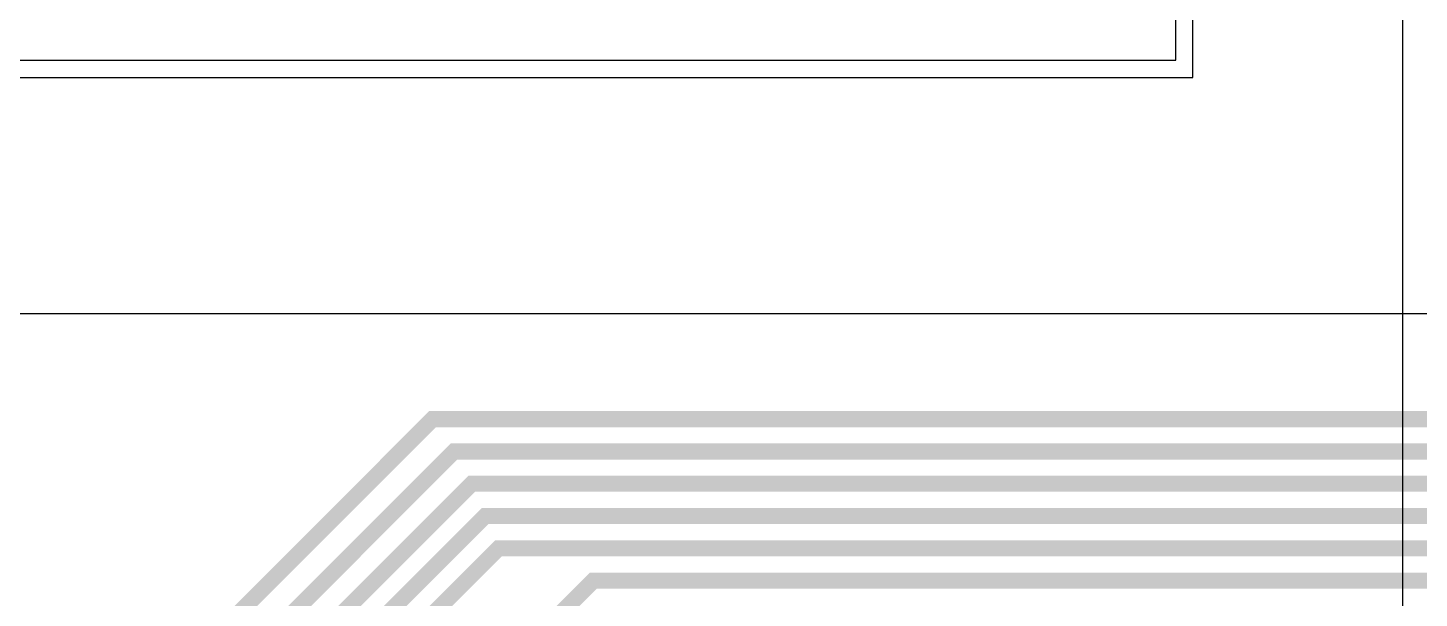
# Model space of a CAD drawing. Extents: x 0 to 323, y 0 to 320.
# Drawn here: x 71.27 to 84.2, y 73.16 to 78.46 of the extents above; entities that cross this region are included whole.
import ezdxf

# ---------------------------------------------------------------- set-up
doc = ezdxf.new("R2010")
doc.units = 0
doc.header["$MEASUREMENT"] = 0
for name, color, linetype in [('ETCH_BOTTOM', 7, 'CONTINUOUS'), ('ETCH_INT1', 4, 'CONTINUOUS'), ('ETCH_TOP', 2, 'CONTINUOUS')]:
    doc.layers.add(name, color=color, linetype=linetype)

msp = doc.modelspace()

# ---------------------------------------------------------------- linework, layer by layer
at = {"layer": 'ETCH_BOTTOM'}
msp.add_lwpolyline([(84.05, 81.601), (84.05, 71.637, -0.668179), (83.877, 71.565), (83.192, 72.25), (65.986, 72.25, -0.478266), (65.886, 72.373, 0.051232), (65.9, 72.495, -0.521858), (66.037, 72.589, 3.18425), (65.65, 73.155, -0.521858), (65.513, 73.061, 0.594739), (64.713, 72.373, -0.478266), (64.614, 72.25), (56.996, 72.25, -0.668179), (56.924, 72.423), (58.404, 73.903, -0.509277), (58.566, 73.877, 1.374644), (59.373, 74.684, -0.509277), (59.347, 74.846), (70.128, 85.627, -0.645228)], format="xyb", dxfattribs=at)
at = {"layer": 'ETCH_INT1'}
msp.add_lwpolyline([(163.162, 0.85), (23.688, 0.85), (20.657, 3.881), (16.885, 3.881), (16.885, 33.296), (50.367, 33.296), (50.367, 52.059), (47.791, 54.634), (47.791, 69.928), (47.8, 69.93), (47.8, 70.669), (47.791, 70.672), (47.791, 75.866), (50.084, 78.159), (81.942, 78.159), (81.942, 80.416), (83.884, 82.359), (86.742, 82.359)], dxfattribs=at)
msp.add_lwpolyline([(85, 33.025), (73.852, 33.025), (73.85, 33.073, 0.95445), (72.85, 33.073), (72.848, 33.025), (50.525, 33.025), (50.525, 52.125), (47.95, 54.7), (47.95, 69.808), (47.987, 69.819, 0.75525), (47.987, 70.781), (47.95, 70.791), (47.95, 75.8), (50.15, 78), (82.1, 78), (82.1, 80.35), (83.95, 82.2), (86.8, 82.2)], format="xyb", dxfattribs=at)
at = {"layer": 'ETCH_TOP'}
msp.add_lwpolyline([(92.45, 75.802), (70.054, 75.802), (65.108, 80.748)], dxfattribs=at)
for points in [[(110.9, 67.3, 0.15, 0.15, 0), (110.9, 71.599, 0.15, 0.15, 0), (107.824, 74.675, 0.15, 0.15, 0), (90.612, 74.675, 0.15, 0.15, 0), (90.462, 74.825, 0.15, 0.15, 0), (75.031, 74.825, 0.15, 0.15, 0), (68.775, 68.569, 0.15, 0.15, 0), (68.775, 67.801, 0.15, 0.15, 0), (68.678, 67.704, 0.15, 0.15, 0)], [(69.178, 67.704, 0.15, 0.15, 0), (69.2, 67.726, 0.15, 0.15, 0), (69.2, 68.494, 0.15, 0.15, 0), (75.231, 74.525, 0.15, 0.15, 0), (90.338, 74.525, 0.15, 0.15, 0), (90.487, 74.375, 0.15, 0.15, 0), (107.375, 74.375, 0.15, 0.15, 0), (110.4, 71.35, 0.15, 0.15, 0), (110.4, 67.3, 0.15, 0.15, 0)], [(109.9, 67.3, 0.15, 0.15, 0), (109.9, 71.35, 0.15, 0.15, 0), (107.175, 74.075, 0.15, 0.15, 0), (90.363, 74.075, 0.15, 0.15, 0), (90.213, 74.225, 0.15, 0.15, 0), (75.395, 74.225, 0.15, 0.15, 0), (70.6, 69.43, 0.15, 0.15, 0), (70.6, 67.782, 0.15, 0.15, 0), (70.678, 67.704, 0.15, 0.15, 0)], [(109.4, 67.3, 0.15, 0.15, 0), (109.4, 71.4, 0.15, 0.15, 0), (107.025, 73.775, 0.15, 0.15, 0), (90.239, 73.775, 0.15, 0.15, 0), (90.089, 73.925, 0.15, 0.15, 0), (75.52, 73.925, 0.15, 0.15, 0), (71.2, 69.605, 0.15, 0.15, 0), (71.2, 67.726, 0.15, 0.15, 0), (71.178, 67.704, 0.15, 0.15, 0)], [(71.678, 67.704, 0.15, 0.15, 0), (71.678, 69.659, 0.15, 0.15, 0), (75.644, 73.625, 0.15, 0.15, 0), (89.965, 73.625, 0.15, 0.15, 0), (90.115, 73.475, 0.15, 0.15, 0), (106.625, 73.475, 0.15, 0.15, 0), (108.4, 71.7, 0.15, 0.15, 0), (108.4, 67.3, 0.15, 0.15, 0)], [(107.9, 67.3, 0.15, 0.15, 0), (107.9, 70.674, 0.15, 0.15, 0), (105.399, 73.175, 0.15, 0.15, 0), (89.99, 73.175, 0.15, 0.15, 0), (89.84, 73.325, 0.15, 0.15, 0), (76.526, 73.325, 0.15, 0.15, 0), (72.2, 68.999, 0.15, 0.15, 0), (72.2, 67.726, 0.15, 0.15, 0), (72.178, 67.704, 0.15, 0.15, 0)]]:
    msp.add_lwpolyline(points, format="xyseb", dxfattribs=at)

doc.saveas('drawing.dxf')
